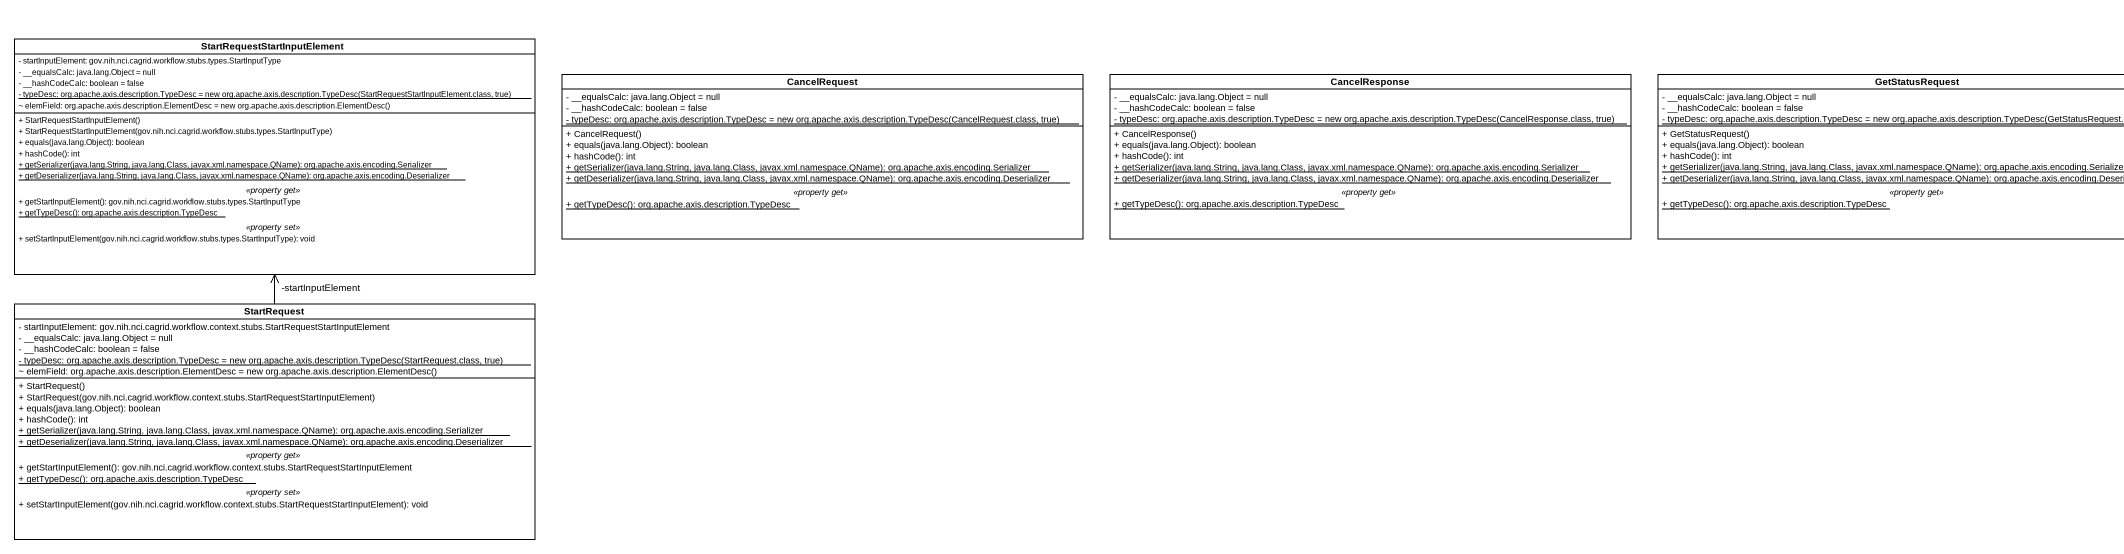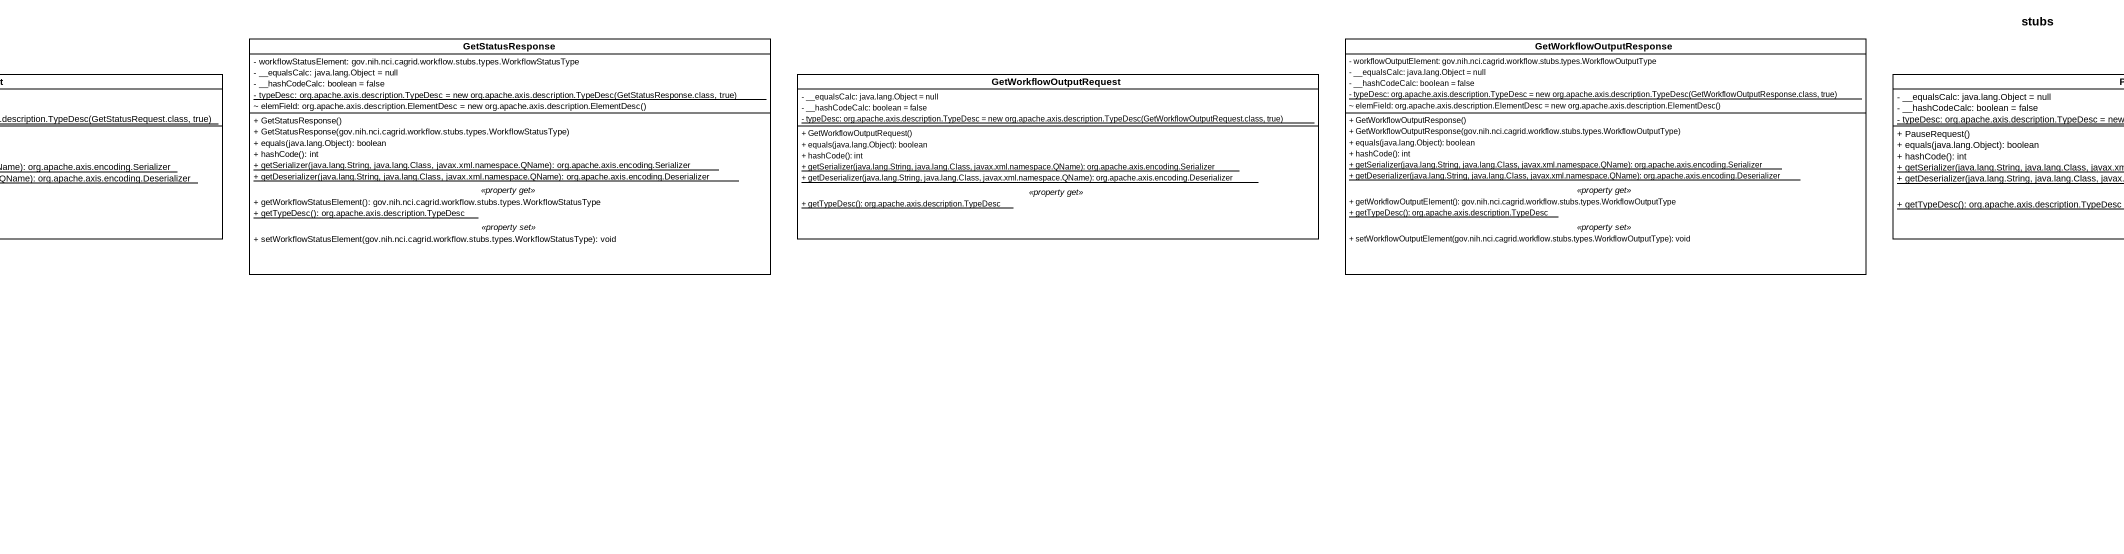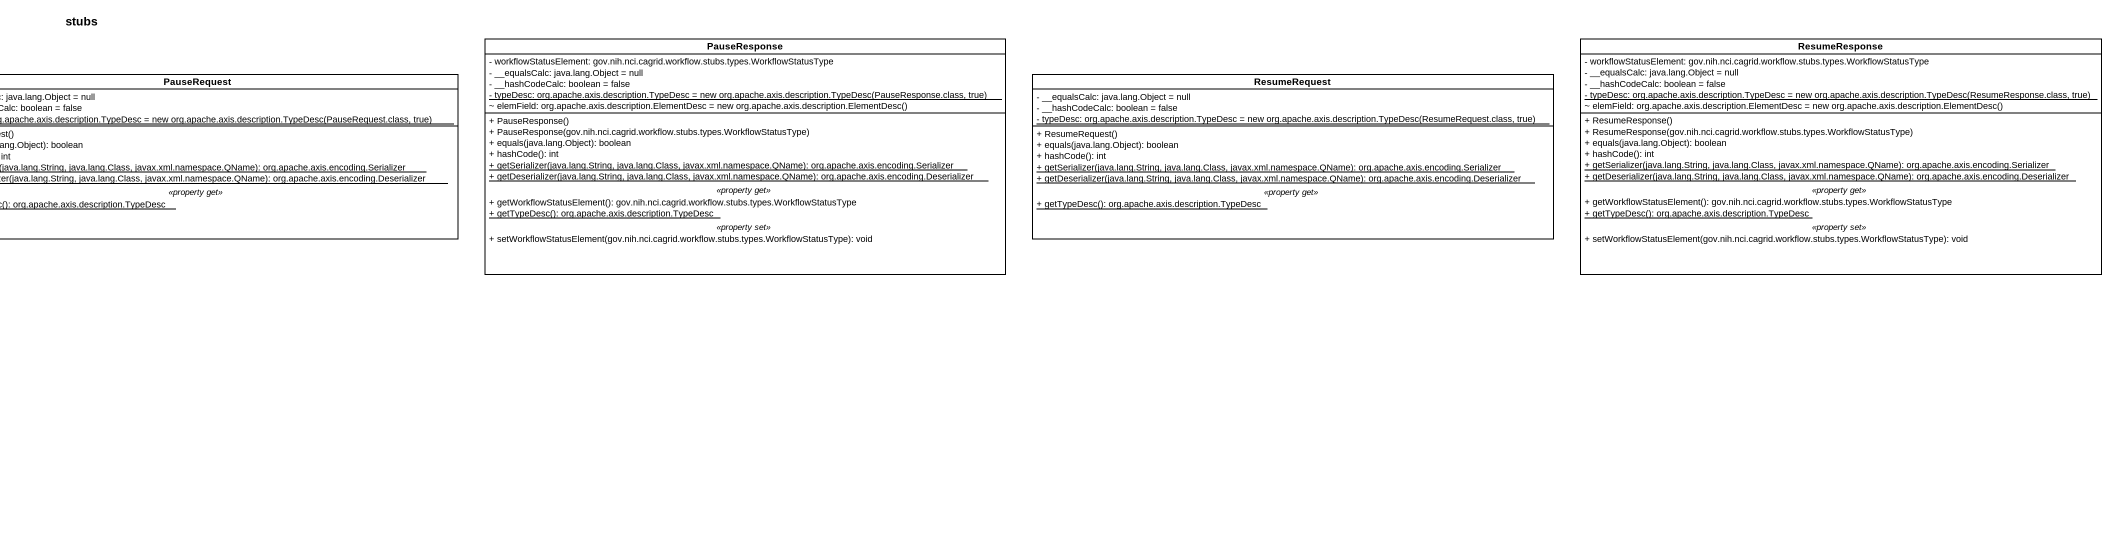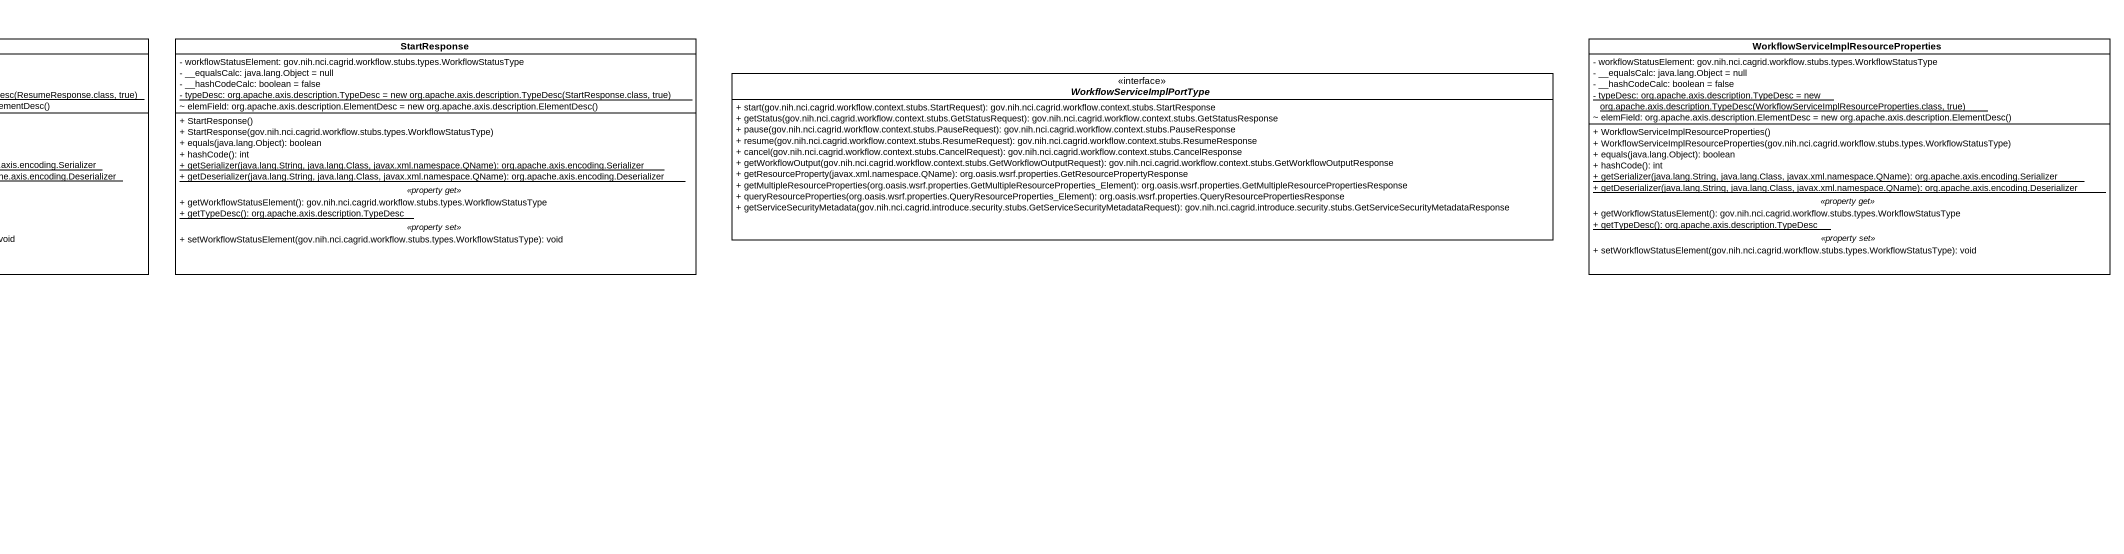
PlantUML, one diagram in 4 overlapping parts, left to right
@startuml
title stubs
hide circle
hide empty members
skinparam classAttributeIconSize 0
class "StartRequestStartInputElement" as StartRequestStartInputElemen {
  - startInputElement: gov.nih.nci.cagrid.workflow.stubs.types.StartInputType
  - __equalsCalc: java.lang.Object = null
  - __hashCodeCalc: boolean = false
  {static} {field} - typeDesc: org.apache.axis.description.TypeDesc = new org.apache.axis.description.TypeDesc(StartRequestStartInputElement.class, true)
  {field} ~ elemField: org.apache.axis.description.ElementDesc = new org.apache.axis.description.ElementDesc()
  --
  + StartRequestStartInputElement()
  + StartRequestStartInputElement(gov.nih.nci.cagrid.workflow.stubs.types.StartInputType)
  + equals(java.lang.Object): boolean
  + hashCode(): int
  {static} + getSerializer(java.lang.String, java.lang.Class, javax.xml.namespace.QName): org.apache.axis.encoding.Serializer
  {static} + getDeserializer(java.lang.String, java.lang.Class, javax.xml.namespace.QName): org.apache.axis.encoding.Deserializer
  .. <<property get>> ..
  + getStartInputElement(): gov.nih.nci.cagrid.workflow.stubs.types.StartInputType
  {static} + getTypeDesc(): org.apache.axis.description.TypeDesc
  .. <<property set>> ..
  + setStartInputElement(gov.nih.nci.cagrid.workflow.stubs.types.StartInputType): void
}
class CancelRequest {
  - __equalsCalc: java.lang.Object = null
  - __hashCodeCalc: boolean = false
  {static} {field} - typeDesc: org.apache.axis.description.TypeDesc = new org.apache.axis.description.TypeDesc(CancelRequest.class, true)
  --
  + CancelRequest()
  + equals(java.lang.Object): boolean
  + hashCode(): int
  {static} + getSerializer(java.lang.String, java.lang.Class, javax.xml.namespace.QName): org.apache.axis.encoding.Serializer
  {static} + getDeserializer(java.lang.String, java.lang.Class, javax.xml.namespace.QName): org.apache.axis.encoding.Deserializer
  .. <<property get>> ..
  {static} + getTypeDesc(): org.apache.axis.description.TypeDesc
}
class CancelResponse {
  - __equalsCalc: java.lang.Object = null
  - __hashCodeCalc: boolean = false
  {static} {field} - typeDesc: org.apache.axis.description.TypeDesc = new org.apache.axis.description.TypeDesc(CancelResponse.class, true)
  --
  + CancelResponse()
  + equals(java.lang.Object): boolean
  + hashCode(): int
  {static} + getSerializer(java.lang.String, java.lang.Class, javax.xml.namespace.QName): org.apache.axis.encoding.Serializer
  {static} + getDeserializer(java.lang.String, java.lang.Class, javax.xml.namespace.QName): org.apache.axis.encoding.Deserializer
  .. <<property get>> ..
  {static} + getTypeDesc(): org.apache.axis.description.TypeDesc
}
class GetStatusRequest {
  - __equalsCalc: java.lang.Object = null
  - __hashCodeCalc: boolean = false
  {static} {field} - typeDesc: org.apache.axis.description.TypeDesc = new org.apache.axis.description.TypeDesc(GetStatusRequest.class, true)
  --
  + GetStatusRequest()
  + equals(java.lang.Object): boolean
  + hashCode(): int
  {static} + getSerializer(java.lang.String, java.lang.Class, javax.xml.namespace.QName): org.apache.axis.encoding.Serializer
  {static} + getDeserializer(java.lang.String, java.lang.Class, javax.xml.namespace.QName): org.apache.axis.encoding.Deserializer
  .. <<property get>> ..
  {static} + getTypeDesc(): org.apache.axis.description.TypeDesc
}
class GetStatusResponse {
  - workflowStatusElement: gov.nih.nci.cagrid.workflow.stubs.types.WorkflowStatusType
  - __equalsCalc: java.lang.Object = null
  - __hashCodeCalc: boolean = false
  {static} {field} - typeDesc: org.apache.axis.description.TypeDesc = new org.apache.axis.description.TypeDesc(GetStatusResponse.class, true)
  {field} ~ elemField: org.apache.axis.description.ElementDesc = new org.apache.axis.description.ElementDesc()
  --
  + GetStatusResponse()
  + GetStatusResponse(gov.nih.nci.cagrid.workflow.stubs.types.WorkflowStatusType)
  + equals(java.lang.Object): boolean
  + hashCode(): int
  {static} + getSerializer(java.lang.String, java.lang.Class, javax.xml.namespace.QName): org.apache.axis.encoding.Serializer
  {static} + getDeserializer(java.lang.String, java.lang.Class, javax.xml.namespace.QName): org.apache.axis.encoding.Deserializer
  .. <<property get>> ..
  + getWorkflowStatusElement(): gov.nih.nci.cagrid.workflow.stubs.types.WorkflowStatusType
  {static} + getTypeDesc(): org.apache.axis.description.TypeDesc
  .. <<property set>> ..
  + setWorkflowStatusElement(gov.nih.nci.cagrid.workflow.stubs.types.WorkflowStatusType): void
}
class GetWorkflowOutputRequest {
  - __equalsCalc: java.lang.Object = null
  - __hashCodeCalc: boolean = false
  {static} {field} - typeDesc: org.apache.axis.description.TypeDesc = new org.apache.axis.description.TypeDesc(GetWorkflowOutputRequest.class, true)
  --
  + GetWorkflowOutputRequest()
  + equals(java.lang.Object): boolean
  + hashCode(): int
  {static} + getSerializer(java.lang.String, java.lang.Class, javax.xml.namespace.QName): org.apache.axis.encoding.Serializer
  {static} + getDeserializer(java.lang.String, java.lang.Class, javax.xml.namespace.QName): org.apache.axis.encoding.Deserializer
  .. <<property get>> ..
  {static} + getTypeDesc(): org.apache.axis.description.TypeDesc
}
class GetWorkflowOutputResponse {
  - workflowOutputElement: gov.nih.nci.cagrid.workflow.stubs.types.WorkflowOutputType
  - __equalsCalc: java.lang.Object = null
  - __hashCodeCalc: boolean = false
  {static} {field} - typeDesc: org.apache.axis.description.TypeDesc = new org.apache.axis.description.TypeDesc(GetWorkflowOutputResponse.class, true)
  {field} ~ elemField: org.apache.axis.description.ElementDesc = new org.apache.axis.description.ElementDesc()
  --
  + GetWorkflowOutputResponse()
  + GetWorkflowOutputResponse(gov.nih.nci.cagrid.workflow.stubs.types.WorkflowOutputType)
  + equals(java.lang.Object): boolean
  + hashCode(): int
  {static} + getSerializer(java.lang.String, java.lang.Class, javax.xml.namespace.QName): org.apache.axis.encoding.Serializer
  {static} + getDeserializer(java.lang.String, java.lang.Class, javax.xml.namespace.QName): org.apache.axis.encoding.Deserializer
  .. <<property get>> ..
  + getWorkflowOutputElement(): gov.nih.nci.cagrid.workflow.stubs.types.WorkflowOutputType
  {static} + getTypeDesc(): org.apache.axis.description.TypeDesc
  .. <<property set>> ..
  + setWorkflowOutputElement(gov.nih.nci.cagrid.workflow.stubs.types.WorkflowOutputType): void
}
class PauseRequest {
  - __equalsCalc: java.lang.Object = null
  - __hashCodeCalc: boolean = false
  {static} {field} - typeDesc: org.apache.axis.description.TypeDesc = new org.apache.axis.description.TypeDesc(PauseRequest.class, true)
  --
  + PauseRequest()
  + equals(java.lang.Object): boolean
  + hashCode(): int
  {static} + getSerializer(java.lang.String, java.lang.Class, javax.xml.namespace.QName): org.apache.axis.encoding.Serializer
  {static} + getDeserializer(java.lang.String, java.lang.Class, javax.xml.namespace.QName): org.apache.axis.encoding.Deserializer
  .. <<property get>> ..
  {static} + getTypeDesc(): org.apache.axis.description.TypeDesc
}
class PauseResponse {
  - workflowStatusElement: gov.nih.nci.cagrid.workflow.stubs.types.WorkflowStatusType
  - __equalsCalc: java.lang.Object = null
  - __hashCodeCalc: boolean = false
  {static} {field} - typeDesc: org.apache.axis.description.TypeDesc = new org.apache.axis.description.TypeDesc(PauseResponse.class, true)
  {field} ~ elemField: org.apache.axis.description.ElementDesc = new org.apache.axis.description.ElementDesc()
  --
  + PauseResponse()
  + PauseResponse(gov.nih.nci.cagrid.workflow.stubs.types.WorkflowStatusType)
  + equals(java.lang.Object): boolean
  + hashCode(): int
  {static} + getSerializer(java.lang.String, java.lang.Class, javax.xml.namespace.QName): org.apache.axis.encoding.Serializer
  {static} + getDeserializer(java.lang.String, java.lang.Class, javax.xml.namespace.QName): org.apache.axis.encoding.Deserializer
  .. <<property get>> ..
  + getWorkflowStatusElement(): gov.nih.nci.cagrid.workflow.stubs.types.WorkflowStatusType
  {static} + getTypeDesc(): org.apache.axis.description.TypeDesc
  .. <<property set>> ..
  + setWorkflowStatusElement(gov.nih.nci.cagrid.workflow.stubs.types.WorkflowStatusType): void
}
class ResumeRequest {
  - __equalsCalc: java.lang.Object = null
  - __hashCodeCalc: boolean = false
  {static} {field} - typeDesc: org.apache.axis.description.TypeDesc = new org.apache.axis.description.TypeDesc(ResumeRequest.class, true)
  --
  + ResumeRequest()
  + equals(java.lang.Object): boolean
  + hashCode(): int
  {static} + getSerializer(java.lang.String, java.lang.Class, javax.xml.namespace.QName): org.apache.axis.encoding.Serializer
  {static} + getDeserializer(java.lang.String, java.lang.Class, javax.xml.namespace.QName): org.apache.axis.encoding.Deserializer
  .. <<property get>> ..
  {static} + getTypeDesc(): org.apache.axis.description.TypeDesc
}
class ResumeResponse {
  - workflowStatusElement: gov.nih.nci.cagrid.workflow.stubs.types.WorkflowStatusType
  - __equalsCalc: java.lang.Object = null
  - __hashCodeCalc: boolean = false
  {static} {field} - typeDesc: org.apache.axis.description.TypeDesc = new org.apache.axis.description.TypeDesc(ResumeResponse.class, true)
  {field} ~ elemField: org.apache.axis.description.ElementDesc = new org.apache.axis.description.ElementDesc()
  --
  + ResumeResponse()
  + ResumeResponse(gov.nih.nci.cagrid.workflow.stubs.types.WorkflowStatusType)
  + equals(java.lang.Object): boolean
  + hashCode(): int
  {static} + getSerializer(java.lang.String, java.lang.Class, javax.xml.namespace.QName): org.apache.axis.encoding.Serializer
  {static} + getDeserializer(java.lang.String, java.lang.Class, javax.xml.namespace.QName): org.apache.axis.encoding.Deserializer
  .. <<property get>> ..
  + getWorkflowStatusElement(): gov.nih.nci.cagrid.workflow.stubs.types.WorkflowStatusType
  {static} + getTypeDesc(): org.apache.axis.description.TypeDesc
  .. <<property set>> ..
  + setWorkflowStatusElement(gov.nih.nci.cagrid.workflow.stubs.types.WorkflowStatusType): void
}
class StartResponse {
  - workflowStatusElement: gov.nih.nci.cagrid.workflow.stubs.types.WorkflowStatusType
  - __equalsCalc: java.lang.Object = null
  - __hashCodeCalc: boolean = false
  {static} {field} - typeDesc: org.apache.axis.description.TypeDesc = new org.apache.axis.description.TypeDesc(StartResponse.class, true)
  {field} ~ elemField: org.apache.axis.description.ElementDesc = new org.apache.axis.description.ElementDesc()
  --
  + StartResponse()
  + StartResponse(gov.nih.nci.cagrid.workflow.stubs.types.WorkflowStatusType)
  + equals(java.lang.Object): boolean
  + hashCode(): int
  {static} + getSerializer(java.lang.String, java.lang.Class, javax.xml.namespace.QName): org.apache.axis.encoding.Serializer
  {static} + getDeserializer(java.lang.String, java.lang.Class, javax.xml.namespace.QName): org.apache.axis.encoding.Deserializer
  .. <<property get>> ..
  + getWorkflowStatusElement(): gov.nih.nci.cagrid.workflow.stubs.types.WorkflowStatusType
  {static} + getTypeDesc(): org.apache.axis.description.TypeDesc
  .. <<property set>> ..
  + setWorkflowStatusElement(gov.nih.nci.cagrid.workflow.stubs.types.WorkflowStatusType): void
}
interface WorkflowServiceImplPortType <<interface>> {
  + start(gov.nih.nci.cagrid.workflow.context.stubs.StartRequest): gov.nih.nci.cagrid.workflow.context.stubs.StartResponse
  + getStatus(gov.nih.nci.cagrid.workflow.context.stubs.GetStatusRequest): gov.nih.nci.cagrid.workflow.context.stubs.GetStatusResponse
  + pause(gov.nih.nci.cagrid.workflow.context.stubs.PauseRequest): gov.nih.nci.cagrid.workflow.context.stubs.PauseResponse
  + resume(gov.nih.nci.cagrid.workflow.context.stubs.ResumeRequest): gov.nih.nci.cagrid.workflow.context.stubs.ResumeResponse
  + cancel(gov.nih.nci.cagrid.workflow.context.stubs.CancelRequest): gov.nih.nci.cagrid.workflow.context.stubs.CancelResponse
  + getWorkflowOutput(gov.nih.nci.cagrid.workflow.context.stubs.GetWorkflowOutputRequest): gov.nih.nci.cagrid.workflow.context.stubs.GetWorkflowOutputResponse
  + getResourceProperty(javax.xml.namespace.QName): org.oasis.wsrf.properties.GetResourcePropertyResponse
  + getMultipleResourceProperties(org.oasis.wsrf.properties.GetMultipleResourceProperties_Element): org.oasis.wsrf.properties.GetMultipleResourcePropertiesResponse
  + queryResourceProperties(org.oasis.wsrf.properties.QueryResourceProperties_Element): org.oasis.wsrf.properties.QueryResourcePropertiesResponse
  + getServiceSecurityMetadata(gov.nih.nci.cagrid.introduce.security.stubs.GetServiceSecurityMetadataRequest): gov.nih.nci.cagrid.introduce.security.stubs.GetServiceSecurityMetadataResponse
}
class "WorkflowServiceImplResourceProperties" as WorkflowServiceImplResourceP {
  - workflowStatusElement: gov.nih.nci.cagrid.workflow.stubs.types.WorkflowStatusType
  - __equalsCalc: java.lang.Object = null
  - __hashCodeCalc: boolean = false
  {static} {field} - typeDesc: org.apache.axis.description.TypeDesc = new org.apache.axis.description.TypeDesc(WorkflowServiceImplResourceProperties.class, true)
  {field} ~ elemField: org.apache.axis.description.ElementDesc = new org.apache.axis.description.ElementDesc()
  --
  + WorkflowServiceImplResourceProperties()
  + WorkflowServiceImplResourceProperties(gov.nih.nci.cagrid.workflow.stubs.types.WorkflowStatusType)
  + equals(java.lang.Object): boolean
  + hashCode(): int
  {static} + getSerializer(java.lang.String, java.lang.Class, javax.xml.namespace.QName): org.apache.axis.encoding.Serializer
  {static} + getDeserializer(java.lang.String, java.lang.Class, javax.xml.namespace.QName): org.apache.axis.encoding.Deserializer
  .. <<property get>> ..
  + getWorkflowStatusElement(): gov.nih.nci.cagrid.workflow.stubs.types.WorkflowStatusType
  {static} + getTypeDesc(): org.apache.axis.description.TypeDesc
  .. <<property set>> ..
  + setWorkflowStatusElement(gov.nih.nci.cagrid.workflow.stubs.types.WorkflowStatusType): void
}
class StartRequest {
  - startInputElement: gov.nih.nci.cagrid.workflow.context.stubs.StartRequestStartInputElement
  - __equalsCalc: java.lang.Object = null
  - __hashCodeCalc: boolean = false
  {static} {field} - typeDesc: org.apache.axis.description.TypeDesc = new org.apache.axis.description.TypeDesc(StartRequest.class, true)
  {field} ~ elemField: org.apache.axis.description.ElementDesc = new org.apache.axis.description.ElementDesc()
  --
  + StartRequest()
  + StartRequest(gov.nih.nci.cagrid.workflow.context.stubs.StartRequestStartInputElement)
  + equals(java.lang.Object): boolean
  + hashCode(): int
  {static} + getSerializer(java.lang.String, java.lang.Class, javax.xml.namespace.QName): org.apache.axis.encoding.Serializer
  {static} + getDeserializer(java.lang.String, java.lang.Class, javax.xml.namespace.QName): org.apache.axis.encoding.Deserializer
  .. <<property get>> ..
  + getStartInputElement(): gov.nih.nci.cagrid.workflow.context.stubs.StartRequestStartInputElement
  {static} + getTypeDesc(): org.apache.axis.description.TypeDesc
  .. <<property set>> ..
  + setStartInputElement(gov.nih.nci.cagrid.workflow.context.stubs.StartRequestStartInputElement): void
}
StartRequest -up-> "-startInputElement" StartRequestStartInputElemen
@enduml
